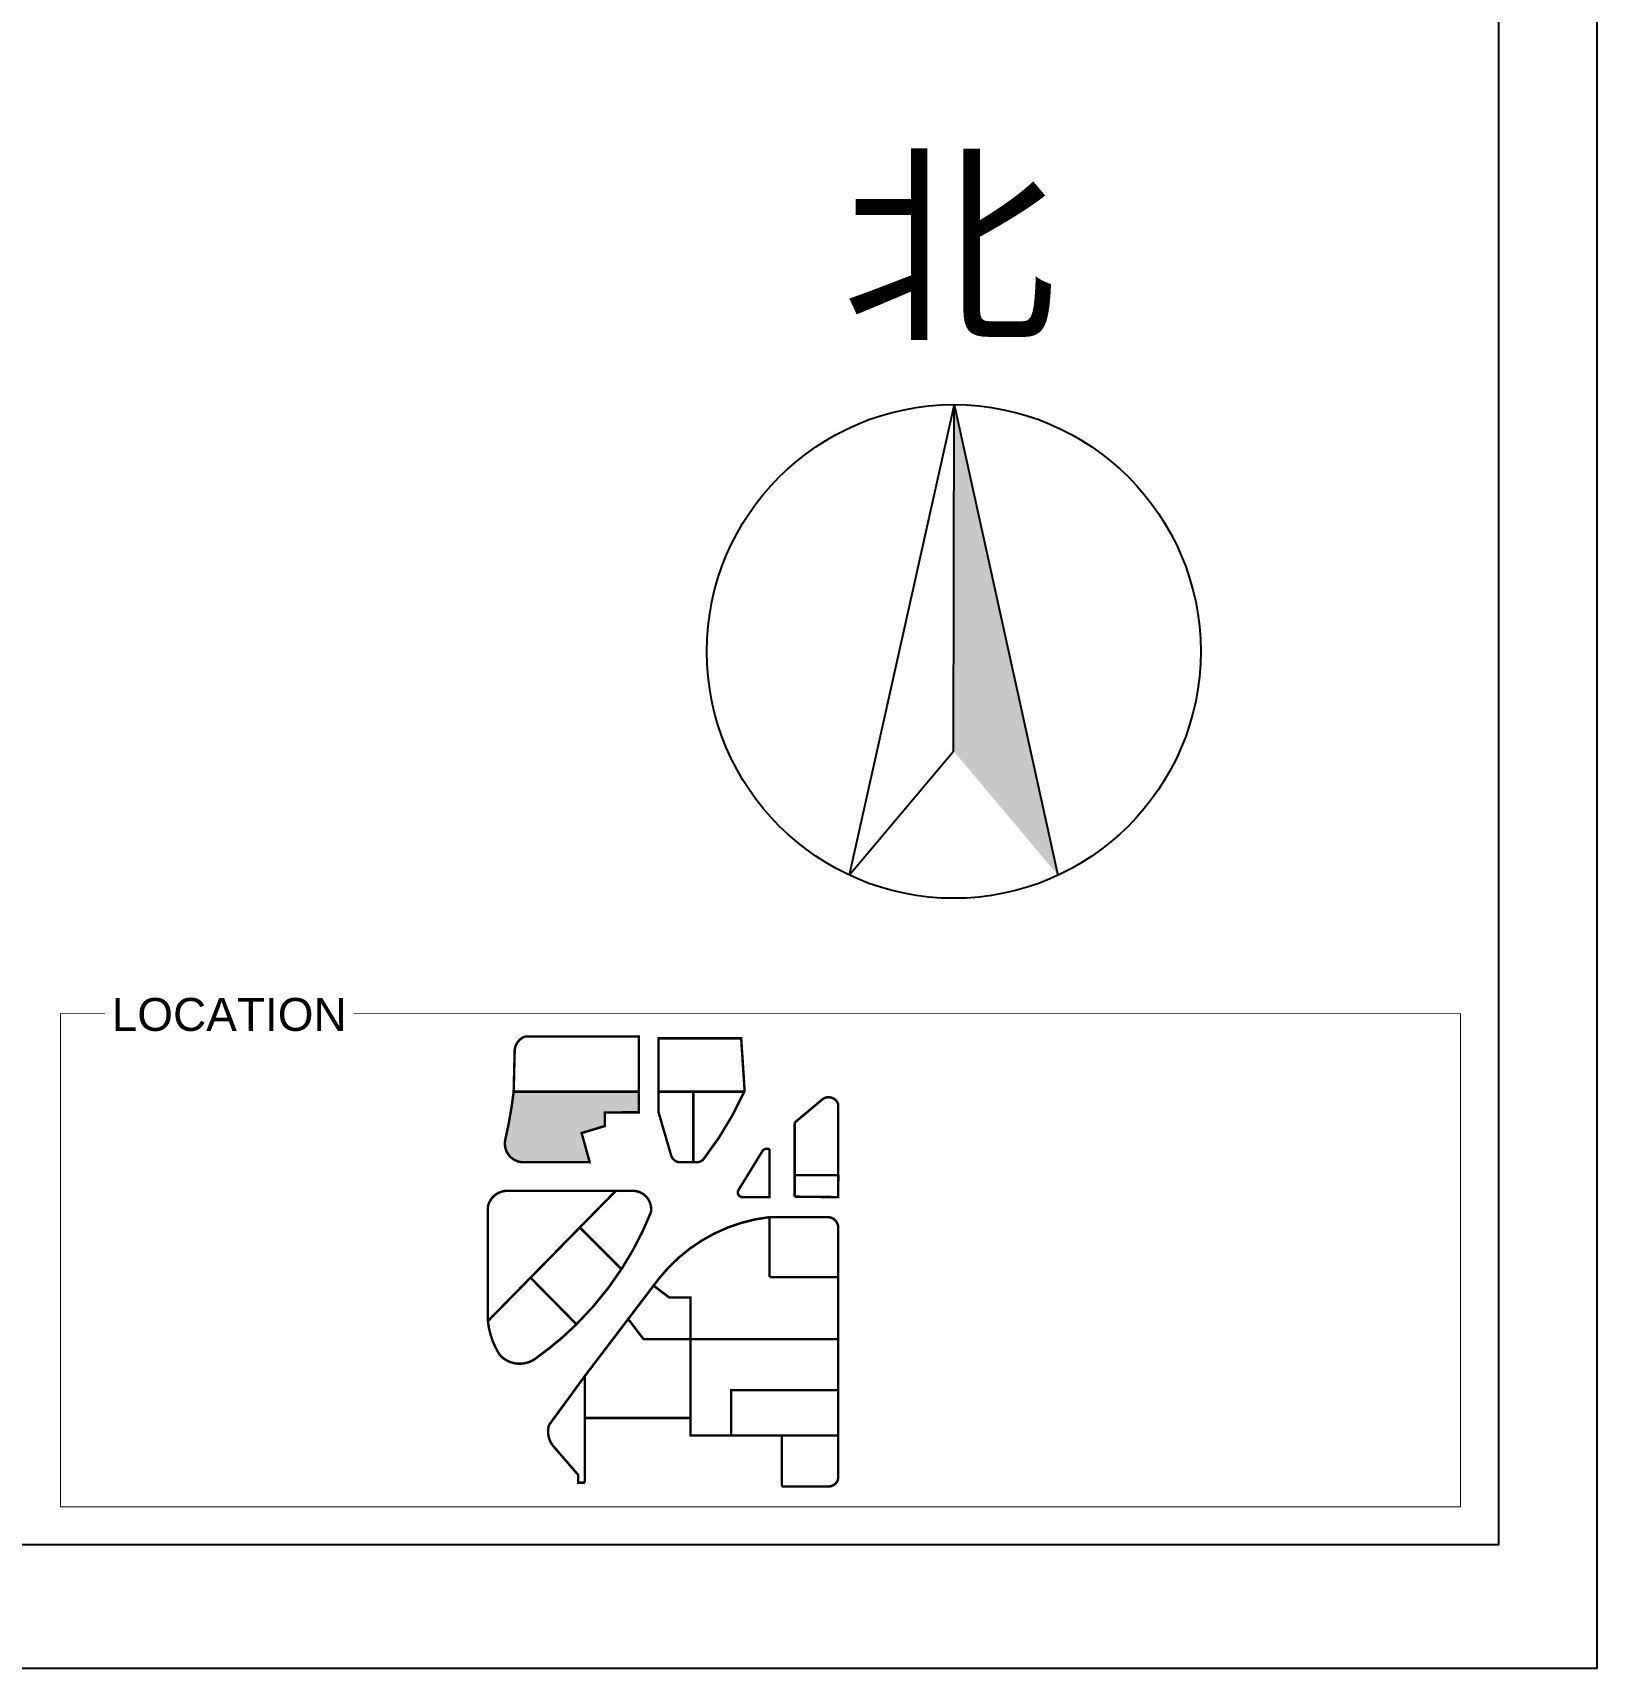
# Model space of a CAD drawing. Header units: inches. Extents: x -12201 to 13201, y -7516 to 10446.
# Drawn here: x 7449 to 13201, y -7516 to -1501 of the extents above; entities that cross this region are included whole.
import ezdxf

# ---------------------------------------------------------------- set-up
doc = ezdxf.new("R2010")
doc.units = ezdxf.units.IN
doc.header["$MEASUREMENT"] = 0
doc.styles.add('3F_2017.02$0$H1', font='swisscl.ttf')
doc.styles.get("Standard").update_dxf_attribs({"font": 'arial.ttf'})

# ---------------------------------------------------------------- blocks, each defined once
blk = doc.blocks.new('3F_2017.02$0$A$C11E260BE')
blk.add_hatch(color=256).paths.add_polyline_path([(5592, 3026), (8455, 1855), (2523, 8881)])
for p, q in [((5592, 3026), (2523, 8881)), ((2523, 8881), (8455, 1855)), ((2523, 8881), (4926, 5))]:
    blk.add_line(p, q)
at = {"ltscale": 0.1}
blk.add_line((4926, 5), (5592, 3026), dxfattribs=at)
blk.add_circle((4709, 4709), 4709)
at = {"style": '3F_2017.02$0$H1'}
blk.add_text('北', height=3000, rotation=27.7471, dxfattribs=at).set_placement((-79, 9235))

msp = doc.modelspace()

# ---------------------------------------------------------------- hatches: boundary and pattern name
at = {"ltscale": 300}
h = msp.add_hatch(color=256, dxfattribs=at)
h.dxf.hatch_style = 1
h.paths.add_polyline_path([(9552.2, -5522.1), (9552.2, -5472), (9677.1, -5471.7), (9676.9, -5395.8), (9217, -5395.8, -0.026389), (9186.3, -5571.2, 0.488995), (9254.9, -5655.3), (9496.6, -5655.3), (9466.8, -5547.7)])

# ---------------------------------------------------------------- linework, layer by layer
msp.add_lwpolyline([(-11837.7, 9992.6), (12838.1, 9992.6), (12838.1, -7062.8), (-11837.7, -7062.8)], close=True)
for points in [[(11991.4, -7516.4), (13201, -7516.4), (13201, 9236.6)], [(-12200.6, -6306.8), (-12200.6, -7516.4), (11991.4, -7516.4)]]:
    msp.add_lwpolyline(points)
at = {"const_width": 3.02}
msp.add_lwpolyline([(8628.3, -5108.7), (12698.1, -5108.7), (12698.1, -6922.8), (7550.9, -6922.8), (7550.9, -5108.7), (7714.1, -5108.7)], dxfattribs=at)
at = {"ltscale": 300, "const_width": 9}
for points in [[(9259.3, -5395.8), (9677, -5395.8), (9676.9, -5192.5), (9258.2, -5192.6, 0.275723), (9220.7, -5242.7), (9217, -5395.8)], [(9791.8, -5395.8), (10064.7, -5395.8, 0.084968), (10065.1, -5377.1), (10053.4, -5199.5), (9749.7, -5199.6), (9749.7, -5395.8)], [(9217, -5395.8, -0.026389), (9186.3, -5571.2, 0.488995), (9254.9, -5655.3), (9496.6, -5655.3), (9466.8, -5547.7), (9552.2, -5522.1), (9552.2, -5472), (9677.1, -5471.7), (9676.9, -5395.8)]]:
    msp.add_lwpolyline(points, format="xyb", close=True, dxfattribs=at)
for points in [[(9749.8, -5395.8), (9749.8, -5471.9), (9796, -5630.4, 0.322944), (9828.9, -5655.3), (9877.6, -5655.3)], [(9877.6, -5395.8), (9877.6, -5655.3), (9889.5, -5655.3, 0.198656), (9914.2, -5645, 0.058993), (10064.7, -5395.8, -0.742315)], [(10410.3, -5702.4), (10410.4, -5443.4, 0.54621), (10351.4, -5424.5), (10253, -5507, 0.129788), (10250.2, -5511.8), (10250.2, -5781.8)], [(10157.7, -5769.5), (10157.7, -5783.5), (10058.6, -5783.5, -0.586683), (10043.7, -5756.9), (10131.4, -5614.4, -0.260491), (10146.3, -5606), (10157.9, -5606)], [(9121.7, -6235.6), (9121.7, -5820.6, -0.359429), (9192.8, -5760.3), (9615.2, -5760.3)], [(9721.3, -5840, 0.469753), (9654.4, -5760.3), (9615.2, -5760.3)], [(9617.2, -6042.2, 0.047039), (9721.3, -5840)], [(10157.7, -5857, 0.200259), (9749.9, -6084.6)], [(10410.1, -5895.5, 0.413976), (10371.6, -5857)], [(9446.4, -6252.5, 0.056107), (9617.2, -6042.2)], [(9121.7, -6235.6, 0.120573), (9166, -6364.4, 0.373145), (9295.5, -6378.5, 2.469941)], [(9295.5, -6378.5, 0.040659), (9446.4, -6252.5, 0.03487)], [(9347.2, -6621.1, 0.273586), (9366.7, -6703.9)], [(10374.8, -6847.5, 0.41375), (10410.4, -6812.5)]]:
    msp.add_lwpolyline(points, format="xyb", dxfattribs=at)
for points in [[(10157.7, -5769.5), (10157.9, -5606)], [(10250.2, -5702.4), (10410.6, -5702.4)], [(10410.6, -5702.4), (10409.9, -5783.5), (10250.2, -5781.8)], [(9592.4, -5760.3), (9122.1, -6239.5)], [(9460.2, -5895), (9613.2, -6048.3)], [(10157.7, -6077.5), (10157.7, -5857)], [(10371.6, -5857), (10157.7, -5857)], [(10410.4, -6303.3), (10410.1, -5895.5)], [(9278.8, -6079.8), (9447.8, -6251.2)], [(10157.7, -6077.5), (10410.3, -6077.5)], [(9478.7, -6596), (9867.2, -6596), (9867.2, -6152.3), (9788.4, -6152.3), (9731.4, -6109)], [(9749.9, -6084.6), (9640.3, -6228.8)], [(9478.7, -6441.3), (9640.3, -6228.8)], [(9867.2, -6305.7), (9694.4, -6305.7), (9637.9, -6231.9)], [(9867.2, -6305.7), (10410.4, -6305.7)], [(10410.4, -6490.8), (10410.4, -6303.3)], [(9347.2, -6621.1), (9478.7, -6441.3)], [(9478.7, -6833.6), (9478.7, -6592), (9478.7, -6441.3)], [(10017, -6660.6), (10017, -6493.6), (10410.4, -6493.6)], [(10410.4, -6812.5), (10410.4, -6490.8)], [(9867.2, -6596), (9867.2, -6660.6), (10410.4, -6660.6)], [(10202.8, -6660.6), (10202.8, -6847.5)], [(9478.7, -6833.6), (9454.2, -6833.6), (9454.2, -6805.2), (9366.7, -6703.9)], [(10202.8, -6847.5), (10375.4, -6847.5)]]:
    msp.add_lwpolyline(points, dxfattribs=at)

# ---------------------------------------------------------------- block references
at = {"xscale": 0.1927800001114234, "yscale": 0.1927800001114234, "zscale": 0.1927800001114234, "rotation": 332.2528881915585}
msp.add_blockref('3F_2017.02$0$A$C11E260BE', (9609, -4157.5), dxfattribs=at)

# ---------------------------------------------------------------- texts
msp.add_text('LOCATION', height=120.96).set_placement((7739.2, -5172))

doc.saveas('drawing.dxf')
